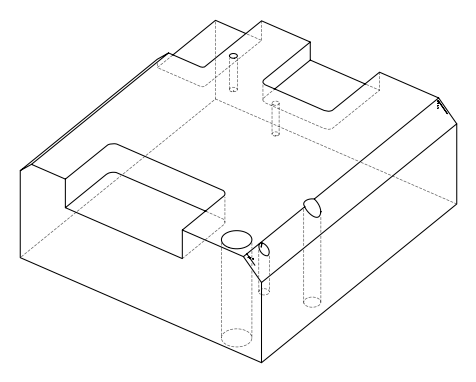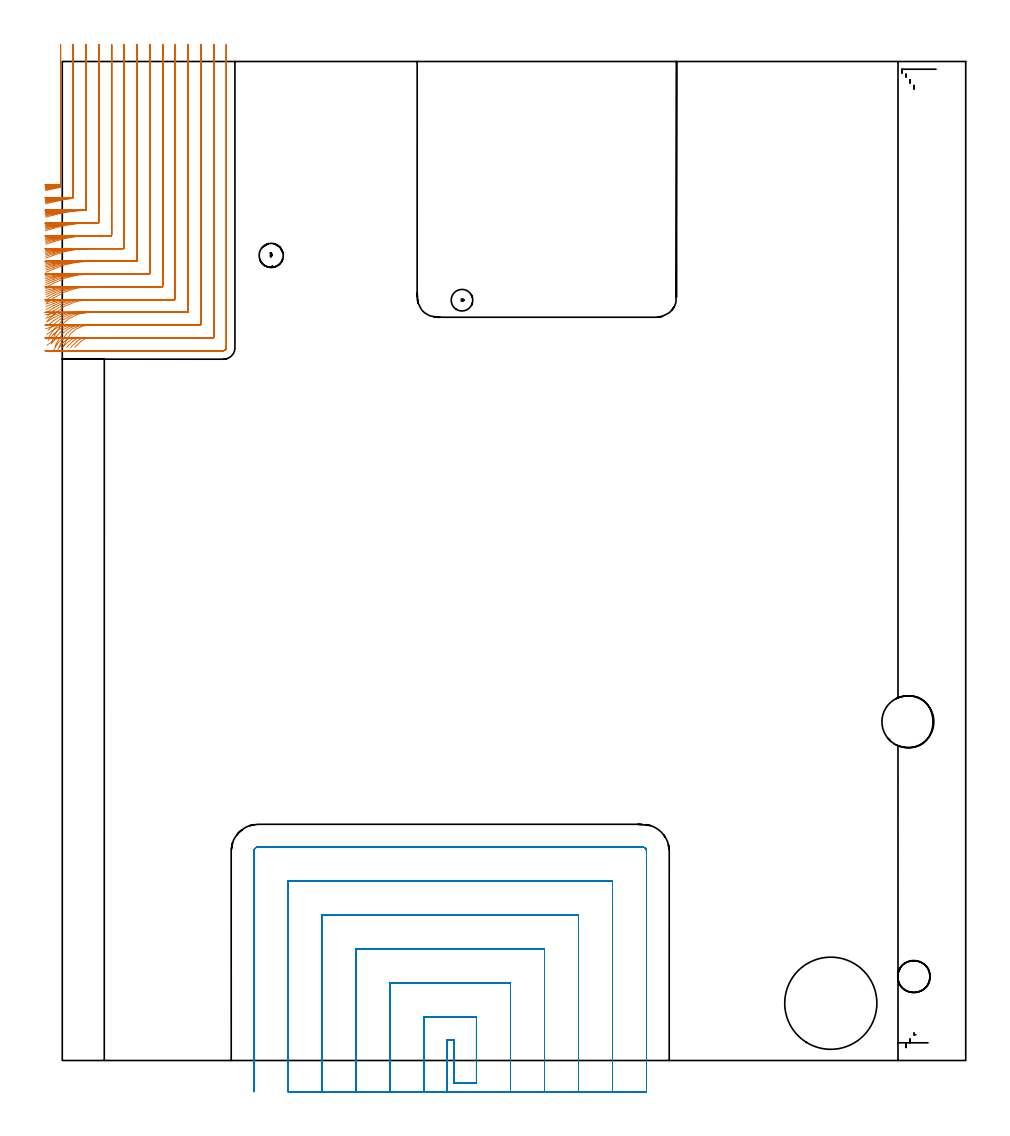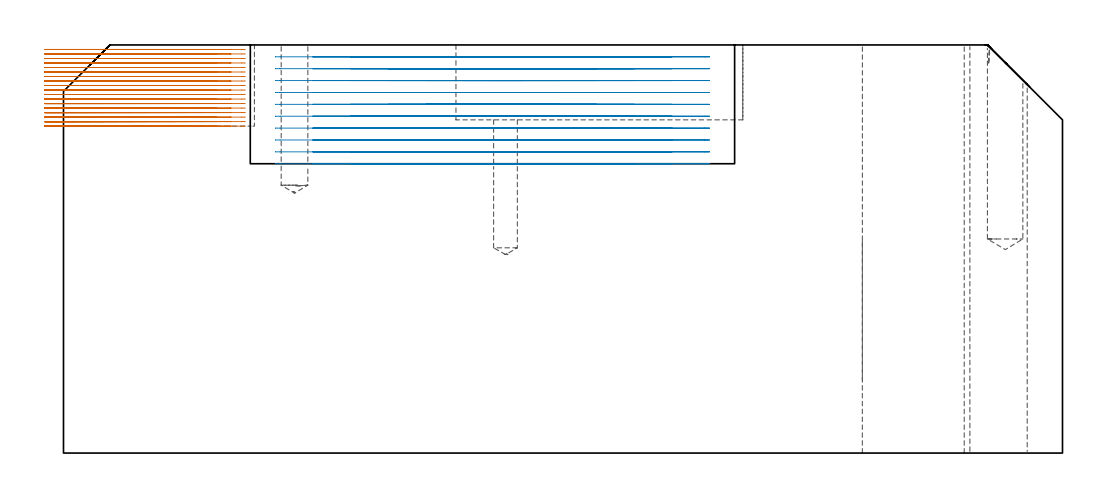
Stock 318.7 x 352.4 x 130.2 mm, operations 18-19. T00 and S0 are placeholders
(PLAN: 20 operations, 14 tool changes, 166.5 min)
(1 SPOT_DRILL | STEP1HOLE | NXT0321_9005460120000 | 0.05 min | 181 mm3)
(2 SPOT_DRILL_1 | STEP1HOLE_1 | NXT0321_9005460120000 | 0.05 min | 183 mm3)
(3 SPOT_DRILL_2 | STEP1POCKET | NXT0321_9005460120000 | 0.03 min | 2578 mm3)
(4 SPOT_DRILL_3 | STEP1POCKET_1 | NXT0321_9005460120000 | 0.03 min | 1 mm3)
(5 SPOT_DRILL_4 | STEP1POCKET_2 | NXT0321_9005460120000 | 0.03 min | 1 mm3)
(6 DRILL_BLIND_HOLE_INTO_CENTER | STEP1HOLE | UGT0301_508 | 0.08 min | 1298 mm3)
(7 GUN_DRILL_THROUGH_HOLE | STEP1HOLE | UGT0307_008 | 0.65 min | 10942 mm3)
(8 DRILL_TO_ENLARGE_THROUGH_HOLE | STEP1HOLE | UGT0301_252 | 0.56 min | 21782 mm3)
(9 DRILL_BLIND_HOLE_INTO_CENTER_1 | STEP1HOLE_1 | UGT0301_480 | 0.06 min | 508 mm3)
(10 GUN_DRILL_THROUGH_HOLE_1 | STEP1HOLE_1 | UGT0307_005 | 0.61 min | 6412 mm3)
(11 SPADE_DRILL_TO_ENLARGE_THROUGH_HOLE | STEP1HOLE_1 | UGT0306_010 | 0.55 min | 31734 mm3)
(12 DRILL_TO_ENLARGE_THROUGH_HOLE_1 | STEP1HOLE_1 | UGT0301_001 | 0.58 min | 69119 mm3)
(13 DRILL_BLIND_HOLE_INTO_CENTER_2 | STEP1POCKET | UGT0301_195 | 0.19 min | 1901 mm3)
(14 DRILL_BLIND_HOLE_INTO_CENTER_3 | STEP1POCKET_1 | UGT0301_508 | 0.27 min | 6298 mm3)
(15 DRILL_BLIND_HOLE_INTO_CENTER_4 | STEP1POCKET_2 | UGT0301_480 | 0.2 min | 2574 mm3)
(16 AREA_MILL | FG_CHAMFER_SURFACE | UGT0205_001 | 12.08 min | 27877 mm3)
(17 AREA_MILL_1 | FG_CHAMFER_SURFACE_1 | UGT0205_001 | 25.36 min | 99007 mm3)
(18 MILL_CORNER_NOTCH_RECTANGULAR | CORNER_NOTCH_RECTANGULAR | NXT0201_008 | Follow Part, ap 1.5, ae 75% | 63.36 min | 164753 mm3)
(19 MILL_SLOT | SLOT_PARTIAL_RECTANGULAR | NXT0201_012 | Follow Part, ap 4, ae 75% | 40.22 min | 486345 mm3)
(20 MILL_SLOT_1 | SLOT_PARTIAL_RECTANGULAR_1 | NXT0201_011 | Follow Part, ap 3, ae 75% | 21.58 min | 194143 mm3)
(TOOL NXT0321_9005460120000 | NC Spot Drill, 142deg, 12mm, Carbide, Uncoated | D12 PA142 FL30 Z2)
(TOOL UGT0301_508 | Carbide Drill 11.3 mm | D11.3 PA118 FL94 Z2)
(TOOL UGT0307_008 | Gun Drill 11 mm | D11 PA130 FL24 Z1)
(TOOL UGT0301_252 | Twist Drill 18.3 mm | D18.3 PA118 FL135 Z2)
(TOOL UGT0301_480 | Carbide Drill 8.5 mm | D8.5 PA118 FL75 Z2)
(TOOL UGT0307_005 | Gun Drill 8.3 mm | D8.3 PA130 FL24 Z1)
(TOOL UGT0306_010 | Spade Drill 19.5mm | D19.5 PA132 FL10 Z2)
(TOOL UGT0301_001 | Twist Drill 32.5 mm | D32.5 PA118 FL185 Z2)
(TOOL UGT0301_195 | Twist Drill 7.6 mm | D7.6 PA118 FL73 Z2)
(TOOL UGT0205_001 | Chamfer Mill 20 x 3 x 45 deg. | D20 FL50 Z2)
(TOOL NXT0201_008 | ENDMILL 6mm [2P460-0600-NA 1630] | D6 FL26 Z6)
(TOOL NXT0201_012 | ENDMILL 16mm [2P460-1600-NA 1630] | D16 FL38 Z6)
(TOOL NXT0201_011 | ENDMILL 12mm [2P460-1200-NA 1630] | D12 FL38 Z6)
(OP 18 MILL_CORNER_NOTCH_RECTANGULAR)
G17 G21 G94 G90
T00 M6
G54
G17 G0 G90 X-5.929 Y306.857 S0 M3
G43 Z140.201 H1
Z128.762
G94 G1 X-3. Y307.508 F250.
G2 X-0.842 Y307.945 R58.5 F500.
G3 X-0.6 Y308.235 R0.3
G1 Y355.339
Y358.339 F250.
G0 Z140.201
X-5.916 Y302.184
Z128.762
G1 X-3. Y302.889
G2 X3.638 Y304.06 R54. F500.
G3 X3.9 Y304.354 R0.3
G1 Y355.4
Y358.4 F250.
G0 Z140.201
X-5.9 Y297.478
Z128.762
G1 X-3. Y298.247
G2 X8.114 Y299.875 R49.5 F500.
G3 X8.4 Y300.171 R0.3
G1 Y355.4
Y358.4 F250.
G0 Z140.201
X-5.878 Y292.729
Z128.762
G1 X-3. Y293.575
G2 X9.686 Y295.4 R45. F500.
G1 X12.604
G3 X12.9 Y295.696 R0.3
G1 Y355.4
Y358.4 F250.
G0 Z140.201
X-5.849 Y287.922
Z128.762
G1 X-3. Y288.862
G2 X9.686 Y290.9 R40.5 F500.
G1 X17.104
G3 X17.4 Y291.196 R0.3
G1 Y355.4
Y358.4 F250.
G0 Z140.201
X-5.808 Y283.034
Z128.762
G1 X-3. Y284.091
G2 X9.686 Y286.4 R36. F500.
G1 X21.604
G3 X21.9 Y286.696 R0.3
G1 Y355.4
Y358.4 F250.
G0 Z140.201
X-5.746 Y278.025
Z128.762
G1 X-3. Y279.233
G2 X9.686 Y281.9 R31.5 F500.
G1 X26.103
G3 X26.4 Y282.197 R0.3
G1 Y355.4
Y358.4 F250.
G0 Z140.201
X-5.648 Y272.825
Z128.762
G1 X-3. Y274.234
G2 X9.686 Y277.4 R27. F500.
G1 X30.603
G3 X30.9 Y277.697 R0.3
G1 Y355.4
Y358.4 F250.
G0 Z140.201
X-5.478 Y267.292
Z128.762
G1 X-3. Y268.983
G2 X9.686 Y272.9 R22.5 F500.
G1 X35.103
G3 X35.4 Y273.197 R0.3
G1 Y355.4
Y358.4 F250.
G0 Z140.201
X-5.128 Y261.056
Z128.762
G1 X-3. Y263.17
G2 X9.686 Y268.4 R18. F500.
G1 X39.603
G3 X39.9 Y268.697 R0.3
G1 Y355.4
Y358.4 F250.
G0 Z140.201
X-3.855 Y253.209
Z128.762
G1 X-2.623 Y255.945
G2 X9.686 Y263.9 R13.5 F500.
G1 X44.103
G3 X44.4 Y264.197 R0.3
G1 Y355.4
Y358.4 F250.
G0 Z140.201
X0.29 Y251.713
Z128.762
G1 X1.623 Y254.4
G2 X9.686 Y259.4 R9. F500.
G1 X48.603
G3 X48.9 Y259.697 R0.3
G1 Y355.4
Y358.4 F250.
G0 Z140.201
X4.397 Y251.532
Z128.762
G1 X6.547 Y253.625
G2 X9.686 Y254.9 R4.5 F500.
G1 X53.102
G3 X53.4 Y255.198 R0.3
G1 Y355.4
Y358.4 F250.
G0 Z140.201
X6.686 Y250.4
Z128.762
G1 X9.686
X56.9 F500.
G3 X57.9 Y251.4 R1.
G1 Y355.4
Y358.4 F250.
G0 Z140.201
X-5.944 Y307.231
Z127.323
G1 X-3. Y307.808
G2 X-0.849 Y308.188 R58.5 F500.
G3 X-0.6 Y308.479 R0.3
G1 Y355.339
Y358.339 F250.
G0 Z140.201
X-5.934 Y302.59
Z127.323
G1 X-3. Y303.215
G2 X3.63 Y304.202 R54. F500.
G3 X3.9 Y304.496 R0.3
G1 Y355.4
Y358.4 F250.
G0 Z140.201
X-5.921 Y297.923
Z127.323
G1 X-3. Y298.604
G2 X8.105 Y299.9 R49.5 F500.
G3 X8.4 Y300.196 R0.3
G1 Y355.4
Y358.4 F250.
G0 Z140.201
X-5.905 Y293.221
Z127.323
G1 X-3. Y293.971
G2 X8.251 Y295.4 R45. F500.
G1 X12.604
G3 X12.9 Y295.696 R0.3
G1 Y355.4
Y358.4 F250.
G0 Z140.201
X-5.882 Y288.472
Z127.323
G1 X-3. Y289.306
G2 X8.251 Y290.9 R40.5 F500.
G1 X17.104
G3 X17.4 Y291.196 R0.3
G1 Y355.4
Y358.4 F250.
G0 Z140.201
X-5.85 Y283.659
Z127.323
G1 X-3. Y284.597
G2 X8.251 Y286.4 R36. F500.
G1 X21.603
G3 X21.9 Y286.697 R0.3
G1 Y355.4
Y358.4 F250.
G0 Z140.201
X-5.802 Y278.751
Z127.323
G1 X-3. Y279.822
G2 X8.251 Y281.9 R31.5 F500.
G1 X26.103
G3 X26.4 Y282.197 R0.3
G1 Y355.4
Y358.4 F250.
G0 Z140.201
X-5.727 Y273.694
Z127.323
G1 X-3. Y274.944
G2 X8.251 Y277.4 R27. F500.
G1 X30.603
G3 X30.9 Y277.697 R0.3
G1 Y355.4
Y358.4 F250.
G0 Z140.201
X-5.598 Y268.385
Z127.323
G1 X-3. Y269.885
G2 X8.251 Y272.9 R22.5 F500.
G1 X35.103
G3 X35.4 Y273.197 R0.3
G1 Y355.4
Y358.4 F250.
G0 Z140.201
X-5.342 Y262.575
Z127.323
G1 X-3. Y264.45
G2 X8.251 Y268.4 R18. F500.
G1 X39.603
G3 X39.9 Y268.697 R0.3
G1 Y355.4
Y358.4 F250.
G0 Z140.201
X-4.658 Y255.361
Z127.323
G1 X-3. Y257.861
G2 X8.251 Y263.9 R13.5 F500.
G1 X44.103
G3 X44.4 Y264.197 R0.3
G1 Y355.4
Y358.4 F250.
G0 Z140.201
X-1.145 Y251.713
Z127.323
G1 X0.189 Y254.4
G2 X8.251 Y259.4 R9. F500.
G1 X48.603
G3 X48.9 Y259.697 R0.3
G1 Y355.4
Y358.4 F250.
G0 Z140.201
X2.963 Y251.535
Z127.323
G1 X5.114 Y253.626
G2 X8.251 Y254.9 R4.5 F500.
G1 X53.102
G3 X53.4 Y255.198 R0.3
G1 Y355.4
Y358.4 F250.
G0 Z140.201
X5.251 Y250.4
Z127.323
G1 X8.251
X56.9 F500.
G3 X57.9 Y251.4 R1.
G1 Y355.4
Y358.4 F250.
G0 Z140.201
X-5.958 Y307.569
Z125.884
G1 X-3. Y308.072
G2 X-0.856 Y308.396 R58.5 F500.
G3 X-0.6 Y308.688 R0.3
G1 Y355.339
Y358.339 F250.
G0 Z140.201
X-5.95 Y302.957
Z125.884
G1 X-3. Y303.502
G2 X3.622 Y304.306 R54. F500.
G3 X3.9 Y304.601 R0.3
G1 Y355.4
Y358.4 F250.
G0 Z140.201
X-5.941 Y298.324
Z125.884
G1 X-3. Y298.918
G2 X6.809 Y299.9 R49.5 F500.
G1 X8.104
G3 X8.4 Y300.196 R0.3
G1 Y355.4
Y358.4 F250.
G0 Z140.201
X-5.928 Y293.664
Z125.884
G1 X-3. Y294.318
G2 X6.809 Y295.4 R45. F500.
G1 X12.604
G3 X12.9 Y295.696 R0.3
G1 Y355.4
Y358.4 F250.
G0 Z140.201
X-5.911 Y288.968
Z125.884
G1 X-3. Y289.694
G2 X6.809 Y290.9 R40.5 F500.
G1 X17.104
G3 X17.4 Y291.196 R0.3
G1 Y355.4
Y358.4 F250.
G0 Z140.201
X-5.886 Y284.221
Z125.884
G1 X-3. Y285.038
G2 X6.809 Y286.4 R36. F500.
G1 X21.603
G3 X21.9 Y286.697 R0.3
G1 Y355.4
Y358.4 F250.
G0 Z140.201
X-5.851 Y279.4
Z125.884
G1 X-3. Y280.334
G2 X6.809 Y281.9 R31.5 F500.
G1 X26.103
G3 X26.4 Y282.197 R0.3
G1 Y355.4
Y358.4 F250.
G0 Z140.201
X-5.795 Y274.465
Z125.884
G1 X-3. Y275.555
G2 X6.809 Y277.4 R27. F500.
G1 X30.603
G3 X30.9 Y277.697 R0.3
G1 Y355.4
Y358.4 F250.
G0 Z140.201
X-5.7 Y269.341
Z125.884
G1 X-3. Y270.649
G2 X6.809 Y272.9 R22.5 F500.
G1 X35.103
G3 X35.4 Y273.197 R0.3
G1 Y355.4
Y358.4 F250.
G0 Z140.201
X-5.515 Y263.858
Z125.884
G1 X-3. Y265.493
G2 X6.809 Y268.4 R18. F500.
G1 X39.603
G3 X39.9 Y268.697 R0.3
G1 Y355.4
Y358.4 F250.
G0 Z140.201
X-5.061 Y257.496
Z125.884
G1 X-3. Y259.676
G2 X6.809 Y263.9 R13.5 F500.
G1 X44.103
G3 X44.4 Y264.197 R0.3
G1 Y355.4
Y358.4 F250.
G0 Z140.201
X-2.546 Y251.975
Z125.884
G1 X-1.138 Y254.624
G2 X6.809 Y259.4 R9. F500.
G1 X48.603
G3 X48.9 Y259.697 R0.3
G1 Y355.4
Y358.4 F250.
G0 Z140.201
X1.522 Y251.538
Z125.884
G1 X3.674 Y253.628
G2 X6.809 Y254.9 R4.5 F500.
G1 X53.102
G3 X53.4 Y255.198 R0.3
G1 Y355.4
Y358.4 F250.
G0 Z140.201
X3.809 Y250.4
Z125.884
G1 X6.809
X56.9 F500.
G3 X57.9 Y251.4 R1.
G1 Y355.4
Y358.4 F250.
G0 Z140.201
X-5.969 Y307.87
Z124.446
G1 X-3. Y308.299
G2 X-0.864 Y308.568 R58.5 F500.
G3 X-0.6 Y308.861 R0.3
G1 Y355.339
Y358.339 F250.
G0 Z140.201
X-5.964 Y303.284
Z124.446
G1 X-3. Y303.748
G2 X3.614 Y304.372 R54. F500.
G3 X3.9 Y304.667 R0.3
G1 Y355.4
Y358.4 F250.
G0 Z140.201
X-5.957 Y298.682
Z124.446
G1 X-3. Y299.188
G2 X5.363 Y299.9 R49.5 F500.
G1 X8.104
G3 X8.4 Y300.196 R0.3
G1 Y355.4
Y358.4 F250.
G0 Z140.201
X-5.948 Y294.059
Z124.446
G1 X-3. Y294.616
G2 X5.363 Y295.4 R45. F500.
G1 X12.604
G3 X12.9 Y295.696 R0.3
G1 Y355.4
Y358.4 F250.
G0 Z140.201
X-5.935 Y289.408
Z124.446
G1 X-3. Y290.027
G2 X5.363 Y290.9 R40.5 F500.
G1 X17.104
G3 X17.4 Y291.196 R0.3
G1 Y355.4
Y358.4 F250.
G0 Z140.201
X-5.918 Y284.718
Z124.446
G1 X-3. Y285.415
G2 X5.363 Y286.4 R36. F500.
G1 X21.604
G3 X21.9 Y286.696 R0.3
G1 Y355.4
Y358.4 F250.
G0 Z140.201
X-5.892 Y279.973
Z124.446
G1 X-3. Y280.77
G2 X5.363 Y281.9 R31.5 F500.
G1 X26.103
G3 X26.4 Y282.197 R0.3
G1 Y355.4
Y358.4 F250.
G0 Z140.201
X-5.852 Y275.143
Z124.446
G1 X-3. Y276.072
G2 X5.363 Y277.4 R27. F500.
G1 X30.603
G3 X30.9 Y277.697 R0.3
G1 Y355.4
Y358.4 F250.
G0 Z140.201
X-5.785 Y270.173
Z124.446
G1 X-3. Y271.288
G2 X5.363 Y272.9 R22.5 F500.
G1 X35.103
G3 X35.4 Y273.197 R0.3
G1 Y355.4
Y358.4 F250.
G0 Z140.201
X-5.657 Y264.945
Z124.446
G1 X-3. Y266.339
G2 X5.363 Y268.4 R18. F500.
G1 X39.603
G3 X39.9 Y268.697 R0.3
G1 Y355.4
Y358.4 F250.
G0 Z140.201
X-5.355 Y259.139
Z124.446
G1 X-3. Y260.998
G2 X5.363 Y263.9 R13.5 F500.
G1 X44.103
G3 X44.4 Y264.197 R0.3
G1 Y355.4
Y358.4 F250.
G0 Z140.201
X-3.819 Y252.786
Z124.446
G1 X-2.185 Y255.302
G2 X5.363 Y259.4 R9. F500.
G1 X48.603
G3 X48.9 Y259.697 R0.3
G1 Y355.4
Y358.4 F250.
G0 Z140.201
X0.076 Y251.54
Z124.446
G1 X2.229 Y253.629
G2 X5.363 Y254.9 R4.5 F500.
G1 X53.102
G3 X53.4 Y255.198 R0.3
G1 Y355.4
Y358.4 F250.
G0 Z140.201
X2.363 Y250.4
Z124.446
G1 X5.363
X56.9 F500.
G3 X57.9 Y251.4 R1.
G1 Y355.4
Y358.4 F250.
G0 Z140.201
X-5.98 Y308.153
Z123.007
G1 X-3. Y308.502
G2 X-0.872 Y308.712 R58.5 F500.
G3 X-0.6 Y309.007 R0.3
G1 Y355.339
Y358.339 F250.
G0 Z140.201
X-5.976 Y303.59
Z123.007
G1 X-3. Y303.969
G2 X3.605 Y304.4 R54. F500.
G3 X3.9 Y304.695 R0.3
G1 Y355.4
Y358.4 F250.
G0 Z140.201
X-5.971 Y299.017
Z123.007
G1 X-3. Y299.429
G2 X3.81 Y299.9 R49.5 F500.
G1 X8.104
G3 X8.4 Y300.196 R0.3
G1 Y355.4
Y358.4 F250.
G0 Z140.201
X-5.965 Y294.428
Z123.007
G1 X-3. Y294.882
G2 X3.81 Y295.4 R45. F500.
G1 X12.604
G3 X12.9 Y295.696 R0.3
G1 Y355.4
Y358.4 F250.
G0 Z140.201
X-5.957 Y289.819
Z123.007
G1 X-3. Y290.323
G2 X3.81 Y290.9 R40.5 F500.
G1 X17.104
G3 X17.4 Y291.196 R0.3
G1 Y355.4
Y358.4 F250.
G0 Z140.201
X-5.946 Y285.182
Z123.007
G1 X-3. Y285.75
G2 X3.81 Y286.4 R36. F500.
G1 X21.603
G3 X21.9 Y286.697 R0.3
G1 Y355.4
Y358.4 F250.
G0 Z140.201
X-5.929 Y280.506
Z123.007
G1 X-3. Y281.155
G2 X3.81 Y281.9 R31.5 F500.
G1 X26.103
G3 X26.4 Y282.197 R0.3
G1 Y355.4
Y358.4 F250.
G0 Z140.201
X-5.903 Y275.77
Z123.007
G1 X-3. Y276.527
G2 X3.81 Y277.4 R27. F500.
G1 X30.603
G3 X30.9 Y277.697 R0.3
G1 Y355.4
Y358.4 F250.
G0 Z140.201
X-5.859 Y270.937
Z123.007
G1 X-3. Y271.845
G2 X3.81 Y272.9 R22.5 F500.
G1 X35.103
G3 X35.4 Y273.197 R0.3
G1 Y355.4
Y358.4 F250.
G0 Z140.201
X-5.777 Y265.927
Z123.007
G1 X-3. Y267.062
G2 X3.81 Y268.4 R18. F500.
G1 X39.603
G3 X39.9 Y268.697 R0.3
G1 Y355.4
Y358.4 F250.
G0 Z140.201
X-5.59 Y260.543
Z123.007
G1 X-3. Y262.056
G2 X3.81 Y263.9 R13.5 F500.
G1 X44.103
G3 X44.4 Y264.197 R0.3
G1 Y355.4
Y358.4 F250.
G0 Z140.201
X-4.961 Y254.016
Z123.007
G1 X-2.999 Y256.285
G2 X3.81 Y259.4 R9. F500.
G1 X48.603
G3 X48.9 Y259.697 R0.3
G1 Y355.4
Y358.4 F250.
G0 Z140.201
X-1.577 Y250.876
Z123.007
G1 X0.3 Y253.216
G2 X3.81 Y254.9 R4.5 F500.
G1 X53.102
G3 X53.4 Y255.198 R0.3
G1 Y355.4
Y358.4 F250.
G0 Z140.201
X0.81 Y250.4
Z123.007
G1 X3.81
X56.9 F500.
G3 X57.9 Y251.4 R1.
G1 Y355.4
Y358.4 F250.
G0 Z140.201
X-5.989 Y308.421
Z121.568
G1 X-3. Y308.681
G2 X-0.881 Y308.826 R58.5 F500.
G3 X-0.6 Y309.121 R0.3
G1 Y355.339
Y358.339 F250.
G0 Z140.201
X-5.987 Y303.881
Z121.568
G1 X-3. Y304.162
G2 X2.062 Y304.4 R54. F500.
G1 X3.604
G3 X3.9 Y304.696 R0.3
G1 Y355.4
Y358.4 F250.
G0 Z140.201
X-5.984 Y299.334
Z121.568
G1 X-3. Y299.64
G2 X2.062 Y299.9 R49.5 F500.
G1 X8.104
G3 X8.4 Y300.196 R0.3
G1 Y355.4
Y358.4 F250.
G0 Z140.201
X-5.981 Y294.777
Z121.568
G1 X-3. Y295.114
G2 X2.062 Y295.4 R45. F500.
G1 X12.604
G3 X12.9 Y295.696 R0.3
G1 Y355.4
Y358.4 F250.
G0 Z140.201
X-5.976 Y290.207
Z121.568
G1 X-3. Y290.582
G2 X2.062 Y290.9 R40.5 F500.
G1 X17.104
G3 X17.4 Y291.196 R0.3
G1 Y355.4
Y358.4 F250.
G0 Z140.201
X-5.97 Y285.62
Z121.568
G1 X-3. Y286.042
G2 X2.062 Y286.4 R36. F500.
G1 X21.604
G3 X21.9 Y286.696 R0.3
G1 Y355.4
Y358.4 F250.
G0 Z140.201
X-5.961 Y281.008
Z121.568
G1 X-3. Y281.491
G2 X2.062 Y281.9 R31.5 F500.
G1 X26.103
G3 X26.4 Y282.197 R0.3
G1 Y355.4
Y358.4 F250.
G0 Z140.201
X-5.947 Y276.359
Z121.568
G1 X-3. Y276.921
G2 X2.062 Y277.4 R27. F500.
G1 X30.603
G3 X30.9 Y277.697 R0.3
G1 Y355.4
Y358.4 F250.
G0 Z140.201
X-5.923 Y271.648
Z121.568
G1 X-3. Y272.323
G2 X2.062 Y272.9 R22.5 F500.
G1 X35.103
G3 X35.4 Y273.197 R0.3
G1 Y355.4
Y358.4 F250.
G0 Z140.201
X-5.879 Y266.83
Z121.568
G1 X-3. Y267.673
G2 X2.062 Y268.4 R18. F500.
G1 X39.603
G3 X39.9 Y268.697 R0.3
G1 Y355.4
Y358.4 F250.
G0 Z140.201
X-5.781 Y261.79
Z121.568
G1 X-3. Y262.915
G2 X2.062 Y263.9 R13.5 F500.
G1 X44.103
G3 X44.4 Y264.197 R0.3
G1 Y355.4
Y358.4 F250.
G0 Z140.201
X-5.48 Y256.154
Z121.568
G1 X-3. Y257.841
G2 X2.062 Y259.4 R9. F500.
G1 X48.603
G3 X48.9 Y259.697 R0.3
G1 Y355.4
Y358.4 F250.
G0 Z140.201
X-3.327 Y249.943
Z121.568
G1 X-1.879 Y252.571
G2 X2.062 Y254.9 R4.5 F500.
G1 X53.102
G3 X53.4 Y255.198 R0.3
G1 Y355.4
Y358.4 F250.
G0 Z140.201
X-0.938 Y250.4
Z121.568
G1 X2.062
X56.9 F500.
G3 X57.9 Y251.4 R1.
G1 Y355.4
Y358.4 F250.
G0 Z140.201
X-5.997 Y308.705
Z120.129
G1 X-3. Y308.84
G2 X-0.893 Y308.898 R58.5 F500.
G3 X-0.6 Y309.193 R0.3
G1 Y355.339
Y358.339 F250.
G0 Z140.201
X-5.996 Y304.188
Z120.129
G1 X-3. Y304.335
G2 X-0.356 Y304.4 R54. F500.
G1 X3.604
G3 X3.9 Y304.696 R0.3
G1 Y355.4
Y358.4 F250.
G0 Z140.201
X-5.996 Y299.669
Z120.129
G1 X-3. Y299.829
G2 X-0.356 Y299.9 R49.5 F500.
G1 X8.104
G3 X8.4 Y300.196 R0.3
G1 Y355.4
Y358.4 F250.
G0 Z140.201
X-5.995 Y295.146
Z120.129
G1 X-3. Y295.322
G2 X-0.356 Y295.4 R45. F500.
G1 X12.604
G3 X12.9 Y295.696 R0.3
G1 Y355.4
Y358.4 F250.
G0 Z140.201
X-5.994 Y290.618
Z120.129
G1 X-3. Y290.814
G2 X-0.356 Y290.9 R40.5 F500.
G1 X17.104
G3 X17.4 Y291.196 R0.3
G1 Y355.4
Y358.4 F250.
G0 Z140.201
X-5.992 Y286.082
Z120.129
G1 X-3. Y286.303
G2 X-0.356 Y286.4 R36. F500.
G1 X21.603
G3 X21.9 Y286.697 R0.3
G1 Y355.4
Y358.4 F250.
G0 Z140.201
X-5.989 Y281.537
Z120.129
G1 X-3. Y281.789
G2 X-0.356 Y281.9 R31.5 F500.
G1 X26.103
G3 X26.4 Y282.197 R0.3
G1 Y355.4
Y358.4 F250.
G0 Z140.201
X-5.986 Y276.977
Z120.129
G1 X-3. Y277.27
G2 X-0.356 Y277.4 R27. F500.
G1 X30.603
G3 X30.9 Y277.697 R0.3
G1 Y355.4
Y358.4 F250.
G0 Z140.201
X-5.979 Y272.392
Z120.129
G1 X-3. Y272.744
G2 X-0.356 Y272.9 R22.5 F500.
G1 X35.103
G3 X35.4 Y273.197 R0.3
G1 Y355.4
Y358.4 F250.
G0 Z140.201
X-5.967 Y267.764
Z120.129
G1 X-3. Y268.205
G2 X-0.356 Y268.4 R18. F500.
G1 X39.603
G3 X39.9 Y268.697 R0.3
G1 Y355.4
Y358.4 F250.
G0 Z140.201
X-5.942 Y263.051
Z120.129
G1 X-3. Y263.639
G2 X-0.356 Y263.9 R13.5 F500.
G1 X44.103
G3 X44.4 Y264.197 R0.3
G1 Y355.4
Y358.4 F250.
G0 Z140.201
X-5.868 Y258.122
Z120.129
G1 X-3. Y259.003
G2 X-0.356 Y259.4 R9. F500.
G1 X48.603
G3 X48.9 Y259.697 R0.3
G1 Y355.4
Y358.4 F250.
G0 Z140.201
X-5.428 Y252.279
Z120.129
G1 X-3. Y254.042
G2 X-0.356 Y254.9 R4.5 F500.
G1 X53.102
G3 X53.4 Y255.198 R0.3
G1 Y355.4
Y358.4 F250.
G0 Z140.201
X-3.356 Y250.4
Z120.129
G1 X-0.356
X56.9 F500.
G3 X57.9 Y251.4 R1.
G1 Y355.4
Y358.4 F250.
G0 Z140.201
X-6. Y308.875
Z118.69
G1 X-3. Y308.898
G2 X-2.554 Y308.9 R58.5 F500.
G1 X-0.896
G3 X-0.6 Y309.196 R0.3
G1 Y355.339
Y358.339 F250.
G0 Z140.201
X-6. Y304.373
Z118.69
G1 X-3. Y304.398
G2 X-2.554 Y304.4 R54. F500.
G1 X3.604
G3 X3.9 Y304.696 R0.3
G1 Y355.4
Y358.4 F250.
G0 Z140.201
X-6. Y299.871
Z118.69
G1 X-3. Y299.898
G2 X-2.554 Y299.9 R49.5 F500.
G1 X8.104
G3 X8.4 Y300.196 R0.3
G1 Y355.4
Y358.4 F250.
G0 Z140.201
X-6. Y295.368
Z118.69
G1 X-3. Y295.398
G2 X-2.554 Y295.4 R45. F500.
G1 X12.604
G3 X12.9 Y295.696 R0.3
G1 Y355.4
Y358.4 F250.
G0 Z140.201
X-6. Y290.864
Z118.69
G1 X-3. Y290.898
G2 X-2.554 Y290.9 R40.5 F500.
G1 X17.104
G3 X17.4 Y291.196 R0.3
G1 Y355.4
Y358.4 F250.
G0 Z140.201
X-6. Y286.36
Z118.69
G1 X-3. Y286.397
G2 X-2.554 Y286.4 R36. F500.
G1 X21.604
G3 X21.9 Y286.696 R0.3
G1 Y355.4
Y358.4 F250.
G0 Z140.201
X-6. Y281.854
Z118.69
G1 X-3. Y281.897
G2 X-2.554 Y281.9 R31.5 F500.
G1 X26.103
G3 X26.4 Y282.197 R0.3
G1 Y355.4
Y358.4 F250.
G0 Z140.201
X-6. Y277.347
Z118.69
G1 X-3. Y277.396
G2 X-2.554 Y277.4 R27. F500.
G1 X30.603
G3 X30.9 Y277.697 R0.3
G1 Y355.4
Y358.4 F250.
G0 Z140.201
X-5.999 Y272.836
Z118.69
G1 X-3. Y272.896
G2 X-2.554 Y272.9 R22.5 F500.
G1 X35.103
G3 X35.4 Y273.197 R0.3
G1 Y355.4
Y358.4 F250.
G0 Z140.201
X-5.999 Y268.32
Z118.69
G1 X-3. Y268.394
G2 X-2.554 Y268.4 R18. F500.
G1 X39.603
G3 X39.9 Y268.697 R0.3
G1 Y355.4
Y358.4 F250.
G0 Z140.201
X-5.998 Y263.793
Z118.69
G1 X-3. Y263.893
G2 X-2.554 Y263.9 R13.5 F500.
G1 X44.103
G3 X44.4 Y264.197 R0.3
G1 Y355.4
Y358.4 F250.
G0 Z140.201
X-5.996 Y259.24
Z118.69
G1 X-3. Y259.389
G2 X-2.554 Y259.4 R9. F500.
G1 X48.603
G3 X48.9 Y259.697 R0.3
G1 Y355.4
Y358.4 F250.
G0 Z140.201
X-5.985 Y254.58
Z118.69
G1 X-3. Y254.878
G2 X-2.554 Y254.9 R4.5 F500.
G1 X53.102
G3 X53.4 Y255.198 R0.3
G1 Y355.4
Y358.4 F250.
G0 Z140.201
X-5.554 Y250.4
Z118.69
G1 X-2.554
X56.9 F500.
G3 X57.9 Y251.4 R1.
G1 Y355.4
Y358.4 F250.
G0 Z140.201
X-6. Y308.9
Z117.251
G1 X-3.
X-0.896 F500.
G3 X-0.6 Y309.196 R0.3
G1 Y355.339
Y358.339 F250.
G0 Z140.201
X-6. Y304.4
Z117.251
G1 X-3.
X3.604 F500.
G3 X3.9 Y304.696 R0.3
G1 Y355.4
Y358.4 F250.
G0 Z140.201
X-6. Y299.9
Z117.251
G1 X-3.
X8.104 F500.
G3 X8.4 Y300.196 R0.3
G1 Y355.4
Y358.4 F250.
G0 Z140.201
X-6. Y295.4
Z117.251
G1 X-3.
X12.604 F500.
G3 X12.9 Y295.696 R0.3
G1 Y355.4
Y358.4 F250.
G0 Z140.201
X-6. Y290.9
Z117.251
G1 X-3.
X17.104 F500.
G3 X17.4 Y291.196 R0.3
G1 Y355.4
Y358.4 F250.
G0 Z140.201
X-6. Y286.4
Z117.251
G1 X-3.
X21.604 F500.
G3 X21.9 Y286.696 R0.3
G1 Y355.4
Y358.4 F250.
G0 Z140.201
X-6. Y281.9
Z117.251
G1 X-3.
X26.103 F500.
G3 X26.4 Y282.197 R0.3
G1 Y355.4
Y358.4 F250.
G0 Z140.201
X-6. Y277.4
Z117.251
G1 X-3.
X30.603 F500.
G3 X30.9 Y277.697 R0.3
G1 Y355.4
Y358.4 F250.
G0 Z140.201
X-6. Y272.9
Z117.251
G1 X-3.
X35.103 F500.
G3 X35.4 Y273.197 R0.3
G1 Y355.4
Y358.4 F250.
G0 Z140.201
X-6. Y268.4
Z117.251
G1 X-3.
X39.603 F500.
G3 X39.9 Y268.697 R0.3
G1 Y355.4
Y358.4 F250.
G0 Z140.201
X-6. Y263.9
Z117.251
G1 X-3.
X44.103 F500.
G3 X44.4 Y264.197 R0.3
G1 Y355.4
Y358.4 F250.
G0 Z140.201
X-6. Y259.4
Z117.251
G1 X-3.
X48.603 F500.
G3 X48.9 Y259.697 R0.3
G1 Y355.4
Y358.4 F250.
G0 Z140.201
X-6. Y254.9
Z117.251
G1 X-3.
X53.102 F500.
G3 X53.4 Y255.198 R0.3
G1 Y355.4
Y358.4 F250.
G0 Z140.201
X-6. Y250.4
Z117.251
G1 X-3.
X56.9 F500.
G3 X57.9 Y251.4 R1.
G1 Y355.4
Y358.4 F250.
G0 Z140.201
X-6. Y308.9
Z115.812
G1 X-3.
X-0.896 F500.
G3 X-0.6 Y309.196 R0.3
G1 Y355.339
Y358.339 F250.
G0 Z140.201
X-6. Y304.4
Z115.812
G1 X-3.
X3.604 F500.
G3 X3.9 Y304.696 R0.3
G1 Y355.4
Y358.4 F250.
G0 Z140.201
X-6. Y299.9
Z115.812
G1 X-3.
X8.104 F500.
G3 X8.4 Y300.196 R0.3
G1 Y355.4
Y358.4 F250.
G0 Z140.201
X-6. Y295.4
Z115.812
G1 X-3.
X12.604 F500.
G3 X12.9 Y295.696 R0.3
G1 Y355.4
Y358.4 F250.
G0 Z140.201
X-6. Y290.9
Z115.812
G1 X-3.
X17.104 F500.
G3 X17.4 Y291.196 R0.3
G1 Y355.4
Y358.4 F250.
G0 Z140.201
X-6. Y286.4
Z115.812
G1 X-3.
X21.603 F500.
G3 X21.9 Y286.697 R0.3
G1 Y355.4
Y358.4 F250.
G0 Z140.201
X-6. Y281.9
Z115.812
G1 X-3.
X26.103 F500.
G3 X26.4 Y282.197 R0.3
G1 Y355.4
Y358.4 F250.
G0 Z140.201
X-6. Y277.4
Z115.812
G1 X-3.
X30.603 F500.
G3 X30.9 Y277.697 R0.3
G1 Y355.4
Y358.4 F250.
G0 Z140.201
X-6. Y272.9
Z115.812
G1 X-3.
X35.103 F500.
G3 X35.4 Y273.197 R0.3
G1 Y355.4
Y358.4 F250.
G0 Z140.201
X-6. Y268.4
Z115.812
G1 X-3.
X39.603 F500.
G3 X39.9 Y268.697 R0.3
G1 Y355.4
Y358.4 F250.
G0 Z140.201
X-6. Y263.9
Z115.812
G1 X-3.
X44.103 F500.
G3 X44.4 Y264.197 R0.3
G1 Y355.4
Y358.4 F250.
G0 Z140.201
X-6. Y259.4
Z115.812
G1 X-3.
X48.603 F500.
G3 X48.9 Y259.697 R0.3
G1 Y355.4
Y358.4 F250.
G0 Z140.201
X-6. Y254.9
Z115.812
G1 X-3.
X53.102 F500.
G3 X53.4 Y255.198 R0.3
G1 Y355.4
Y358.4 F250.
G0 Z140.201
X-6. Y250.4
Z115.812
G1 X-3.
X56.9 F500.
G3 X57.9 Y251.4 R1.
G1 Y355.4
Y358.4 F250.
G0 Z140.201
X-6. Y308.9
Z114.373
G1 X-3.
X-0.896 F500.
G3 X-0.6 Y309.196 R0.3
G1 Y355.339
Y358.339 F250.
G0 Z140.201
X-6. Y304.4
Z114.373
G1 X-3.
X3.604 F500.
G3 X3.9 Y304.696 R0.3
G1 Y355.4
Y358.4 F250.
G0 Z140.201
X-6. Y299.9
Z114.373
G1 X-3.
X8.104 F500.
G3 X8.4 Y300.196 R0.3
G1 Y355.4
Y358.4 F250.
G0 Z140.201
X-6. Y295.4
Z114.373
G1 X-3.
X12.604 F500.
G3 X12.9 Y295.696 R0.3
G1 Y355.4
Y358.4 F250.
G0 Z140.201
X-6. Y290.9
Z114.373
G1 X-3.
X17.104 F500.
G3 X17.4 Y291.196 R0.3
G1 Y355.4
Y358.4 F250.
G0 Z140.201
X-6. Y286.4
Z114.373
G1 X-3.
X21.603 F500.
G3 X21.9 Y286.697 R0.3
G1 Y355.4
Y358.4 F250.
G0 Z140.201
X-6. Y281.9
Z114.373
G1 X-3.
X26.103 F500.
G3 X26.4 Y282.197 R0.3
G1 Y355.4
Y358.4 F250.
G0 Z140.201
X-6. Y277.4
Z114.373
G1 X-3.
X30.603 F500.
G3 X30.9 Y277.697 R0.3
G1 Y355.4
Y358.4 F250.
G0 Z140.201
X-6. Y272.9
Z114.373
G1 X-3.
X35.103 F500.
G3 X35.4 Y273.197 R0.3
G1 Y355.4
Y358.4 F250.
G0 Z140.201
X-6. Y268.4
Z114.373
G1 X-3.
X39.603 F500.
G3 X39.9 Y268.697 R0.3
G1 Y355.4
Y358.4 F250.
G0 Z140.201
X-6. Y263.9
Z114.373
G1 X-3.
X44.103 F500.
G3 X44.4 Y264.197 R0.3
G1 Y355.4
Y358.4 F250.
G0 Z140.201
X-6. Y259.4
Z114.373
G1 X-3.
X48.603 F500.
G3 X48.9 Y259.697 R0.3
G1 Y355.4
Y358.4 F250.
G0 Z140.201
X-6. Y254.9
Z114.373
G1 X-3.
X53.102 F500.
G3 X53.4 Y255.198 R0.3
G1 Y355.4
Y358.4 F250.
G0 Z140.201
X-6. Y250.4
Z114.373
G1 X-3.
X56.9 F500.
G3 X57.9 Y251.4 R1.
G1 Y355.4
Y358.4 F250.
G0 Z140.201
X-6. Y308.9
Z112.934
G1 X-3.
X-0.896 F500.
G3 X-0.6 Y309.196 R0.3
G1 Y355.339
Y358.339 F250.
G0 Z140.201
X-6. Y304.4
Z112.934
G1 X-3.
X3.604 F500.
G3 X3.9 Y304.696 R0.3
G1 Y355.4
Y358.4 F250.
G0 Z140.201
X-6. Y299.9
Z112.934
G1 X-3.
X8.104 F500.
G3 X8.4 Y300.196 R0.3
G1 Y355.4
Y358.4 F250.
G0 Z140.201
X-6. Y295.4
Z112.934
G1 X-3.
X12.604 F500.
G3 X12.9 Y295.696 R0.3
G1 Y355.4
Y358.4 F250.
G0 Z140.201
X-6. Y290.9
Z112.934
G1 X-3.
X17.104 F500.
G3 X17.4 Y291.196 R0.3
G1 Y355.4
Y358.4 F250.
G0 Z140.201
X-6. Y286.4
Z112.934
G1 X-3.
X21.604 F500.
G3 X21.9 Y286.696 R0.3
G1 Y355.4
Y358.4 F250.
G0 Z140.201
X-6. Y281.9
Z112.934
G1 X-3.
X26.103 F500.
G3 X26.4 Y282.197 R0.3
G1 Y355.4
Y358.4 F250.
G0 Z140.201
X-6. Y277.4
Z112.934
G1 X-3.
X30.603 F500.
G3 X30.9 Y277.697 R0.3
G1 Y355.4
Y358.4 F250.
G0 Z140.201
X-6. Y272.9
Z112.934
G1 X-3.
X35.103 F500.
G3 X35.4 Y273.197 R0.3
G1 Y355.4
Y358.4 F250.
G0 Z140.201
X-6. Y268.4
Z112.934
G1 X-3.
X39.603 F500.
G3 X39.9 Y268.697 R0.3
G1 Y355.4
Y358.4 F250.
G0 Z140.201
X-6. Y263.9
Z112.934
G1 X-3.
X44.103 F500.
G3 X44.4 Y264.197 R0.3
G1 Y355.4
Y358.4 F250.
G0 Z140.201
X-6. Y259.4
Z112.934
G1 X-3.
X48.603 F500.
G3 X48.9 Y259.697 R0.3
G1 Y355.4
Y358.4 F250.
G0 Z140.201
X-6. Y254.9
Z112.934
G1 X-3.
X53.102 F500.
G3 X53.4 Y255.198 R0.3
G1 Y355.4
Y358.4 F250.
G0 Z140.201
X-6. Y250.4
Z112.934
G1 X-3.
X56.9 F500.
G3 X57.9 Y251.4 R1.
G1 Y355.4
Y358.4 F250.
G0 Z140.201
X-6. Y308.9
Z111.495
G1 X-3.
X-0.896 F500.
G3 X-0.6 Y309.196 R0.3
G1 Y355.339
Y358.339 F250.
G0 Z140.201
X-6. Y304.4
Z111.495
G1 X-3.
X3.604 F500.
G3 X3.9 Y304.696 R0.3
G1 Y355.4
Y358.4 F250.
G0 Z140.201
X-6. Y299.9
Z111.495
G1 X-3.
X8.104 F500.
G3 X8.4 Y300.196 R0.3
G1 Y355.4
Y358.4 F250.
G0 Z140.201
X-6. Y295.4
Z111.495
G1 X-3.
X12.604 F500.
G3 X12.9 Y295.696 R0.3
G1 Y355.4
Y358.4 F250.
G0 Z140.201
X-6. Y290.9
Z111.495
G1 X-3.
X17.104 F500.
G3 X17.4 Y291.196 R0.3
G1 Y355.4
Y358.4 F250.
G0 Z140.201
X-6. Y286.4
Z111.495
G1 X-3.
X21.604 F500.
G3 X21.9 Y286.696 R0.3
G1 Y355.4
Y358.4 F250.
G0 Z140.201
X-6. Y281.9
Z111.495
G1 X-3.
X26.103 F500.
G3 X26.4 Y282.197 R0.3
G1 Y355.4
Y358.4 F250.
G0 Z140.201
X-6. Y277.4
Z111.495
G1 X-3.
X30.603 F500.
G3 X30.9 Y277.697 R0.3
G1 Y355.4
Y358.4 F250.
G0 Z140.201
X-6. Y272.9
Z111.495
G1 X-3.
X35.103 F500.
G3 X35.4 Y273.197 R0.3
G1 Y355.4
Y358.4 F250.
G0 Z140.201
X-6. Y268.4
Z111.495
G1 X-3.
X39.603 F500.
G3 X39.9 Y268.697 R0.3
G1 Y355.4
Y358.4 F250.
G0 Z140.201
X-6. Y263.9
Z111.495
G1 X-3.
X44.103 F500.
G3 X44.4 Y264.197 R0.3
G1 Y355.4
Y358.4 F250.
G0 Z140.201
X-6. Y259.4
Z111.495
G1 X-3.
X48.603 F500.
G3 X48.9 Y259.697 R0.3
G1 Y355.4
Y358.4 F250.
G0 Z140.201
X-6. Y254.9
Z111.495
G1 X-3.
X53.102 F500.
G3 X53.4 Y255.198 R0.3
G1 Y355.4
Y358.4 F250.
G0 Z140.201
X-6. Y250.4
Z111.495
G1 X-3.
X56.9 F500.
G3 X57.9 Y251.4 R1.
G1 Y355.4
Y358.4 F250.
G0 Z140.201
X-6. Y308.9
Z110.056
G1 X-3.
X-0.896 F500.
G3 X-0.6 Y309.196 R0.3
G1 Y355.339
Y358.339 F250.
G0 Z140.201
X-6. Y304.4
Z110.056
G1 X-3.
X3.604 F500.
G3 X3.9 Y304.696 R0.3
G1 Y355.4
Y358.4 F250.
G0 Z140.201
X-6. Y299.9
Z110.056
G1 X-3.
X8.104 F500.
G3 X8.4 Y300.196 R0.3
G1 Y355.4
Y358.4 F250.
G0 Z140.201
X-6. Y295.4
Z110.056
G1 X-3.
X12.604 F500.
G3 X12.9 Y295.696 R0.3
G1 Y355.4
Y358.4 F250.
G0 Z140.201
X-6. Y290.9
Z110.056
G1 X-3.
X17.104 F500.
G3 X17.4 Y291.196 R0.3
G1 Y355.4
Y358.4 F250.
G0 Z140.201
X-6. Y286.4
Z110.056
G1 X-3.
X21.604 F500.
G3 X21.9 Y286.696 R0.3
G1 Y355.4
Y358.4 F250.
G0 Z140.201
X-6. Y281.9
Z110.056
G1 X-3.
X26.103 F500.
G3 X26.4 Y282.197 R0.3
G1 Y355.4
Y358.4 F250.
G0 Z140.201
X-6. Y277.4
Z110.056
G1 X-3.
X30.603 F500.
G3 X30.9 Y277.697 R0.3
G1 Y355.4
Y358.4 F250.
G0 Z140.201
X-6. Y272.9
Z110.056
G1 X-3.
X35.103 F500.
G3 X35.4 Y273.197 R0.3
G1 Y355.4
Y358.4 F250.
G0 Z140.201
X-6. Y268.4
Z110.056
G1 X-3.
X39.603 F500.
G3 X39.9 Y268.697 R0.3
G1 Y355.4
Y358.4 F250.
G0 Z140.201
X-6. Y263.9
Z110.056
G1 X-3.
X44.103 F500.
G3 X44.4 Y264.197 R0.3
G1 Y355.4
Y358.4 F250.
G0 Z140.201
X-6. Y259.4
Z110.056
G1 X-3.
X48.603 F500.
G3 X48.9 Y259.697 R0.3
G1 Y355.4
Y358.4 F250.
G0 Z140.201
X-6. Y254.9
Z110.056
G1 X-3.
X53.102 F500.
G3 X53.4 Y255.198 R0.3
G1 Y355.4
Y358.4 F250.
G0 Z140.201
X-6. Y250.4
Z110.056
G1 X-3.
X56.9 F500.
G3 X57.9 Y251.4 R1.
G1 Y355.4
Y358.4 F250.
G0 Z140.201
X-6. Y308.9
Z108.617
G1 X-3.
X-0.896 F500.
G3 X-0.6 Y309.196 R0.3
G1 Y355.339
Y358.339 F250.
G0 Z140.201
X-6. Y304.4
Z108.617
G1 X-3.
X3.604 F500.
G3 X3.9 Y304.696 R0.3
G1 Y355.4
Y358.4 F250.
G0 Z140.201
X-6. Y299.9
Z108.617
G1 X-3.
X8.104 F500.
G3 X8.4 Y300.196 R0.3
G1 Y355.4
Y358.4 F250.
G0 Z140.201
X-6. Y295.4
Z108.617
G1 X-3.
X12.604 F500.
G3 X12.9 Y295.696 R0.3
G1 Y355.4
Y358.4 F250.
G0 Z140.201
X-6. Y290.9
Z108.617
G1 X-3.
X17.104 F500.
G3 X17.4 Y291.196 R0.3
G1 Y355.4
Y358.4 F250.
G0 Z140.201
X-6. Y286.4
Z108.617
G1 X-3.
X21.604 F500.
G3 X21.9 Y286.696 R0.3
G1 Y355.4
Y358.4 F250.
G0 Z140.201
X-6. Y281.9
Z108.617
G1 X-3.
X26.103 F500.
G3 X26.4 Y282.197 R0.3
G1 Y355.4
Y358.4 F250.
G0 Z140.201
X-6. Y277.4
Z108.617
G1 X-3.
X30.603 F500.
G3 X30.9 Y277.697 R0.3
G1 Y355.4
Y358.4 F250.
G0 Z140.201
X-6. Y272.9
Z108.617
G1 X-3.
X35.103 F500.
G3 X35.4 Y273.197 R0.3
G1 Y355.4
Y358.4 F250.
G0 Z140.201
X-6. Y268.4
Z108.617
G1 X-3.
X39.603 F500.
G3 X39.9 Y268.697 R0.3
G1 Y355.4
Y358.4 F250.
G0 Z140.201
X-6. Y263.9
Z108.617
G1 X-3.
X44.103 F500.
G3 X44.4 Y264.197 R0.3
G1 Y355.4
Y358.4 F250.
G0 Z140.201
X-6. Y259.4
Z108.617
G1 X-3.
X48.603 F500.
G3 X48.9 Y259.697 R0.3
G1 Y355.4
Y358.4 F250.
G0 Z140.201
X-6. Y254.9
Z108.617
G1 X-3.
X53.102 F500.
G3 X53.4 Y255.198 R0.3
G1 Y355.4
Y358.4 F250.
G0 Z140.201
X-6. Y250.4
Z108.617
G1 X-3.
X56.9 F500.
G3 X57.9 Y251.4 R1.
G1 Y355.4
Y358.4 F250.
G0 Z140.201
X-6. Y308.9
Z107.178
G1 X-3.
X-0.896 F500.
G3 X-0.6 Y309.196 R0.3
G1 Y355.339
Y358.339 F250.
G0 Z140.201
X-6. Y304.4
Z107.178
G1 X-3.
X3.604 F500.
G3 X3.9 Y304.696 R0.3
G1 Y355.4
Y358.4 F250.
G0 Z140.201
X-6. Y299.9
Z107.178
G1 X-3.
X8.104 F500.
G3 X8.4 Y300.196 R0.3
G1 Y355.4
Y358.4 F250.
G0 Z140.201
X-6. Y295.4
Z107.178
G1 X-3.
X12.604 F500.
G3 X12.9 Y295.696 R0.3
G1 Y355.4
Y358.4 F250.
G0 Z140.201
X-6. Y290.9
Z107.178
G1 X-3.
X17.104 F500.
G3 X17.4 Y291.196 R0.3
G1 Y355.4
Y358.4 F250.
G0 Z140.201
X-6. Y286.4
Z107.178
G1 X-3.
X21.604 F500.
G3 X21.9 Y286.696 R0.3
G1 Y355.4
Y358.4 F250.
G0 Z140.201
X-6. Y281.9
Z107.178
G1 X-3.
X26.103 F500.
G3 X26.4 Y282.197 R0.3
G1 Y355.4
Y358.4 F250.
G0 Z140.201
X-6. Y277.4
Z107.178
G1 X-3.
X30.603 F500.
G3 X30.9 Y277.697 R0.3
G1 Y355.4
Y358.4 F250.
G0 Z140.201
X-6. Y272.9
Z107.178
G1 X-3.
X35.103 F500.
G3 X35.4 Y273.197 R0.3
G1 Y355.4
Y358.4 F250.
G0 Z140.201
X-6. Y268.4
Z107.178
G1 X-3.
X39.603 F500.
G3 X39.9 Y268.697 R0.3
G1 Y355.4
Y358.4 F250.
G0 Z140.201
X-6. Y263.9
Z107.178
G1 X-3.
X44.103 F500.
G3 X44.4 Y264.197 R0.3
G1 Y355.4
Y358.4 F250.
G0 Z140.201
X-6. Y259.4
Z107.178
G1 X-3.
X48.603 F500.
G3 X48.9 Y259.697 R0.3
G1 Y355.4
Y358.4 F250.
G0 Z140.201
X-6. Y254.9
Z107.178
G1 X-3.
X53.102 F500.
G3 X53.4 Y255.198 R0.3
G1 Y355.4
Y358.4 F250.
G0 Z140.201
X-6. Y250.4
Z107.178
G1 X-3.
X56.9 F500.
G3 X57.9 Y251.4 R1.
G1 Y355.4
Y358.4 F250.
G0 Z140.201
X-6. Y308.9
Z105.739
G1 X-3.
X-0.896 F500.
G3 X-0.6 Y309.196 R0.3
G1 Y355.339
Y358.339 F250.
G0 Z140.201
X-6. Y304.4
Z105.739
G1 X-3.
X3.604 F500.
G3 X3.9 Y304.696 R0.3
G1 Y355.4
Y358.4 F250.
G0 Z140.201
X-6. Y299.9
Z105.739
G1 X-3.
X8.104 F500.
G3 X8.4 Y300.196 R0.3
G1 Y355.4
Y358.4 F250.
G0 Z140.201
X-6. Y295.4
Z105.739
G1 X-3.
X12.604 F500.
G3 X12.9 Y295.696 R0.3
G1 Y355.4
Y358.4 F250.
G0 Z140.201
X-6. Y290.9
Z105.739
G1 X-3.
X17.104 F500.
G3 X17.4 Y291.196 R0.3
G1 Y355.4
Y358.4 F250.
G0 Z140.201
X-6. Y286.4
Z105.739
G1 X-3.
X21.604 F500.
G3 X21.9 Y286.696 R0.3
G1 Y355.4
Y358.4 F250.
G0 Z140.201
X-6. Y281.9
Z105.739
G1 X-3.
X26.103 F500.
G3 X26.4 Y282.197 R0.3
G1 Y355.4
Y358.4 F250.
G0 Z140.201
X-6. Y277.4
Z105.739
G1 X-3.
X30.603 F500.
G3 X30.9 Y277.697 R0.3
G1 Y355.4
Y358.4 F250.
G0 Z140.201
X-6. Y272.9
Z105.739
G1 X-3.
X35.103 F500.
G3 X35.4 Y273.197 R0.3
G1 Y355.4
Y358.4 F250.
G0 Z140.201
X-6. Y268.4
Z105.739
G1 X-3.
X39.603 F500.
G3 X39.9 Y268.697 R0.3
G1 Y355.4
Y358.4 F250.
G0 Z140.201
X-6. Y263.9
Z105.739
G1 X-3.
X44.103 F500.
G3 X44.4 Y264.197 R0.3
G1 Y355.4
Y358.4 F250.
G0 Z140.201
X-6. Y259.4
Z105.739
G1 X-3.
X48.603 F500.
G3 X48.9 Y259.697 R0.3
G1 Y355.4
Y358.4 F250.
G0 Z140.201
X-6. Y254.9
Z105.739
G1 X-3.
X53.102 F500.
G3 X53.4 Y255.198 R0.3
G1 Y355.4
Y358.4 F250.
G0 Z140.201
X-6. Y250.4
Z105.739
G1 X-3.
X56.9 F500.
G3 X57.9 Y251.4 R1.
G1 Y355.4
Y358.4 F250.
G0 Z140.201
X-6. Y308.9
Z104.3
G1 X-3.
X-0.896 F500.
G3 X-0.6 Y309.196 R0.3
G1 Y355.339
Y358.339 F250.
G0 Z140.201
X-6. Y304.4
Z104.3
G1 X-3.
X3.604 F500.
G3 X3.9 Y304.696 R0.3
G1 Y355.4
Y358.4 F250.
G0 Z140.201
X-6. Y299.9
Z104.3
G1 X-3.
X8.104 F500.
G3 X8.4 Y300.196 R0.3
G1 Y355.4
Y358.4 F250.
G0 Z140.201
X-6. Y295.4
Z104.3
G1 X-3.
X12.604 F500.
G3 X12.9 Y295.696 R0.3
G1 Y355.4
Y358.4 F250.
G0 Z140.201
X-6. Y290.9
Z104.3
G1 X-3.
X17.104 F500.
G3 X17.4 Y291.196 R0.3
G1 Y355.4
Y358.4 F250.
G0 Z140.201
X-6. Y286.4
Z104.3
G1 X-3.
X21.604 F500.
G3 X21.9 Y286.696 R0.3
G1 Y355.4
Y358.4 F250.
G0 Z140.201
X-6. Y281.9
Z104.3
G1 X-3.
X26.103 F500.
G3 X26.4 Y282.197 R0.3
G1 Y355.4
Y358.4 F250.
G0 Z140.201
X-6. Y277.4
Z104.3
G1 X-3.
X30.603 F500.
G3 X30.9 Y277.697 R0.3
G1 Y355.4
Y358.4 F250.
G0 Z140.201
X-6. Y272.9
Z104.3
G1 X-3.
X35.103 F500.
G3 X35.4 Y273.197 R0.3
G1 Y355.4
Y358.4 F250.
G0 Z140.201
X-6. Y268.4
Z104.3
G1 X-3.
X39.603 F500.
G3 X39.9 Y268.697 R0.3
G1 Y355.4
Y358.4 F250.
G0 Z140.201
X-6. Y263.9
Z104.3
G1 X-3.
X44.103 F500.
G3 X44.4 Y264.197 R0.3
G1 Y355.4
Y358.4 F250.
G0 Z140.201
X-6. Y259.4
Z104.3
G1 X-3.
X48.603 F500.
G3 X48.9 Y259.697 R0.3
G1 Y355.4
Y358.4 F250.
G0 Z140.201
X-6. Y254.9
Z104.3
G1 X-3.
X53.102 F500.
G3 X53.4 Y255.198 R0.3
G1 Y355.4
Y358.4 F250.
G0 Z140.201
X-6. Y250.4
Z104.3
G1 X-3.
X56.9 F500.
G3 X57.9 Y251.4 R1.
G1 Y355.4
Y358.4 F250.
G0 Z140.201
M5
M2
(OP 19 MILL_SLOT)
G17 G21 G94 G90
T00 M6
G54
G17 G0 G90 X135.6 Y-11. S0 M3
G43 Z140.201 H1
Z126.411
G94 G1 Y-8. F250.
Y7.3 F500.
X138.1
Y-8.
X146.1
Y15.3
X127.6
Y-8.
Y-11. F250.
X158.1
Y-8.
Y27.3 F500.
X115.6
Y-8.
Y-11. F250.
X170.1
Y-8.
Y39.3 F500.
X103.6
Y-8.
Y-11. F250.
X182.1
Y-8.
Y51.3 F500.
X91.6
Y-8.
Y-11. F250.
X194.1
Y-8.
Y63.3 F500.
X79.6
Y-8.
Y-11. F250.
X206.1
Y-8.
Y73.8 F500.
G3 X204.6 Y75.3 R1.5
G1 X69.1
G3 X67.6 Y73.8 R1.5
G1 Y-8.
Y-11. F250.
G0 X135.6 Z122.621
G1 Y-8.
Y7.3 F500.
X138.1
Y-8.
X146.1
Y15.3
X127.6
Y-8.
Y-11. F250.
X158.1
Y-8.
Y27.3 F500.
X115.6
Y-8.
Y-11. F250.
X170.1
Y-8.
Y39.3 F500.
X103.6
Y-8.
Y-11. F250.
X182.1
Y-8.
Y51.3 F500.
X91.6
Y-8.
Y-11. F250.
X194.1
Y-8.
Y63.3 F500.
X79.6
Y-8.
Y-11. F250.
X206.1
Y-8.
Y73.8 F500.
G3 X204.6 Y75.3 R1.5
G1 X69.1
G3 X67.6 Y73.8 R1.5
G1 Y-8.
Y-11. F250.
G0 X135.6 Z118.831
G1 Y-8.
Y7.3 F500.
X138.1
Y-8.
X146.1
Y15.3
X127.6
Y-8.
Y-11. F250.
X158.1
Y-8.
Y27.3 F500.
X115.6
Y-8.
Y-11. F250.
X170.1
Y-8.
Y39.3 F500.
X103.6
Y-8.
Y-11. F250.
X182.1
Y-8.
Y51.3 F500.
X91.6
Y-8.
Y-11. F250.
X194.1
Y-8.
Y63.3 F500.
X79.6
Y-8.
Y-11. F250.
X206.1
Y-8.
Y73.8 F500.
G3 X204.6 Y75.3 R1.5
G1 X69.1
G3 X67.6 Y73.8 R1.5
G1 Y-8.
Y-11. F250.
G0 X135.6 Z115.041
G1 Y-8.
Y7.3 F500.
X138.1
Y-8.
X146.1
Y15.3
X127.6
Y-8.
Y-11. F250.
X158.1
Y-8.
Y27.3 F500.
X115.6
Y-8.
Y-11. F250.
X170.1
Y-8.
Y39.3 F500.
X103.6
Y-8.
Y-11. F250.
X182.1
Y-8.
Y51.3 F500.
X91.6
Y-8.
Y-11. F250.
X194.1
Y-8.
Y63.3 F500.
X79.6
Y-8.
Y-11. F250.
X206.1
Y-8.
Y73.8 F500.
G3 X204.6 Y75.3 R1.5
G1 X69.1
G3 X67.6 Y73.8 R1.5
G1 Y-8.
Y-11. F250.
G0 X135.6 Z111.251
G1 Y-8.
Y7.3 F500.
X138.1
Y-8.
X146.1
Y15.3
X127.6
Y-8.
Y-11. F250.
X158.1
Y-8.
Y27.3 F500.
X115.6
Y-8.
Y-11. F250.
X170.1
Y-8.
Y39.3 F500.
X103.6
Y-8.
Y-11. F250.
X182.1
Y-8.
Y51.3 F500.
X91.6
Y-8.
Y-11. F250.
X194.1
Y-8.
Y63.3 F500.
X79.6
Y-8.
Y-11. F250.
X206.1
Y-8.
Y73.8 F500.
G3 X204.6 Y75.3 R1.5
G1 X69.1
G3 X67.6 Y73.8 R1.5
G1 Y-8.
Y-11. F250.
G0 X135.6 Z107.461
G1 Y-8.
Y7.3 F500.
X138.1
Y-8.
X146.1
Y15.3
X127.6
Y-8.
Y-11. F250.
X158.1
Y-8.
Y27.3 F500.
X115.6
Y-8.
Y-11. F250.
X170.1
Y-8.
Y39.3 F500.
X103.6
Y-8.
Y-11. F250.
X182.1
Y-8.
Y51.3 F500.
X91.6
Y-8.
Y-11. F250.
X194.1
Y-8.
Y63.3 F500.
X79.6
Y-8.
Y-11. F250.
X206.1
Y-8.
Y73.8 F500.
G3 X204.6 Y75.3 R1.5
G1 X69.1
G3 X67.6 Y73.8 R1.5
G1 Y-8.
Y-11. F250.
G0 X135.6 Z103.67
G1 Y-8.
Y7.3 F500.
X138.1
Y-8.
X146.1
Y15.3
X127.6
Y-8.
Y-11. F250.
X158.1
Y-8.
Y27.3 F500.
X115.6
Y-8.
Y-11. F250.
X170.1
Y-8.
Y39.3 F500.
X103.6
Y-8.
Y-11. F250.
X182.1
Y-8.
Y51.3 F500.
X91.6
Y-8.
Y-11. F250.
X194.1
Y-8.
Y63.3 F500.
X79.6
Y-8.
Y-11. F250.
X206.1
Y-8.
Y73.8 F500.
G3 X204.6 Y75.3 R1.5
G1 X69.1
G3 X67.6 Y73.8 R1.5
G1 Y-8.
Y-11. F250.
G0 X135.6 Z99.88
G1 Y-8.
Y7.3 F500.
X138.1
Y-8.
X146.1
Y15.3
X127.6
Y-8.
Y-11. F250.
X158.1
Y-8.
Y27.3 F500.
X115.6
Y-8.
Y-11. F250.
X170.1
Y-8.
Y39.3 F500.
X103.6
Y-8.
Y-11. F250.
X182.1
Y-8.
Y51.3 F500.
X91.6
Y-8.
Y-11. F250.
X194.1
Y-8.
Y63.3 F500.
X79.6
Y-8.
Y-11. F250.
X206.1
Y-8.
Y73.8 F500.
G3 X204.6 Y75.3 R1.5
G1 X69.1
G3 X67.6 Y73.8 R1.5
G1 Y-8.
Y-11. F250.
G0 X135.6 Z96.09
G1 Y-8.
Y7.3 F500.
X138.1
Y-8.
X146.1
Y15.3
X127.6
Y-8.
Y-11. F250.
X158.1
Y-8.
Y27.3 F500.
X115.6
Y-8.
Y-11. F250.
X170.1
Y-8.
Y39.3 F500.
X103.6
Y-8.
Y-11. F250.
X182.1
Y-8.
Y51.3 F500.
X91.6
Y-8.
Y-11. F250.
X194.1
Y-8.
Y63.3 F500.
X79.6
Y-8.
Y-11. F250.
X206.1
Y-8.
Y73.8 F500.
G3 X204.6 Y75.3 R1.5
G1 X69.1
G3 X67.6 Y73.8 R1.5
G1 Y-8.
Y-11. F250.
G0 X135.6 Z92.3
G1 Y-8.
Y7.3 F500.
X138.1
Y-8.
X146.1
Y15.3
X127.6
Y-8.
Y-11. F250.
X158.1
Y-8.
Y27.3 F500.
X115.6
Y-8.
Y-11. F250.
X170.1
Y-8.
Y39.3 F500.
X103.6
Y-8.
Y-11. F250.
X182.1
Y-8.
Y51.3 F500.
X91.6
Y-8.
Y-11. F250.
X194.1
Y-8.
Y63.3 F500.
X79.6
Y-8.
Y-11. F250.
X206.1
Y-8.
Y73.8 F500.
G3 X204.6 Y75.3 R1.5
G1 X69.1
G3 X67.6 Y73.8 R1.5
G1 Y-8.
Y-11. F250.
G0 Z140.201
M5
M2
